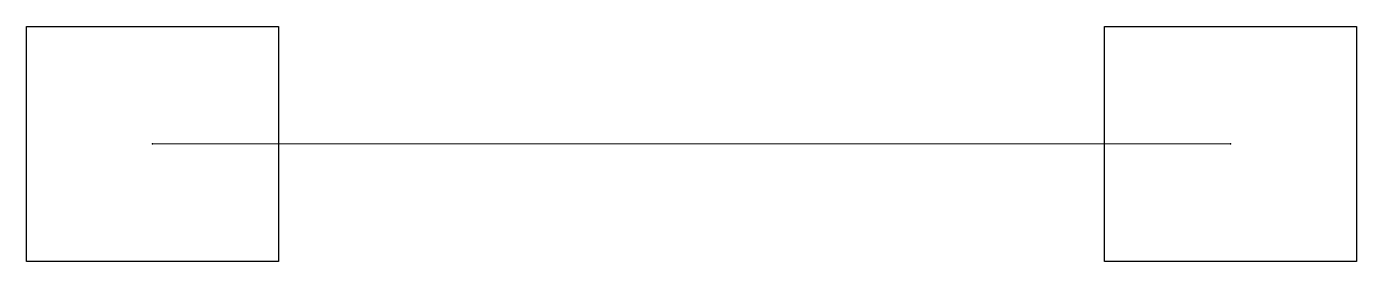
# Model space of a CAD drawing. Header units: millimetres. Extents: x 881174 to 1703730, y 372762 to 704197.
# Drawn here: x 1703073 to 1703730, y 372762 to 372878 of the extents above.
import ezdxf

# ---------------------------------------------------------------- set-up
doc = ezdxf.new("R2010")
doc.units = ezdxf.units.MM
doc.layers.add('2Block', color=190, linetype='Continuous', lineweight=30)
doc.layers.add('Capa1', color=190, linetype='Continuous', lineweight=30)
doc.layers.add('Polyline01', color=7, linetype='Continuous', lineweight=60, true_color=0xa451a4)

msp = doc.modelspace()

# ---------------------------------------------------------------- linework, layer by layer
at = {"layer": '2Block', "ltscale": 1.5}
for points in [[(1703073.27, 372877.96), (1703197.77, 372877.96), (1703197.77, 372762.02), (1703073.27, 372762.02)], [(1703605.73, 372877.96), (1703730.22, 372877.96), (1703730.22, 372762.02), (1703605.73, 372762.02)]]:
    msp.add_lwpolyline(points, close=True, dxfattribs=at)
at = {"layer": 'Capa1', "color": 1}
for p in [(1703135.52, 372819.99), (1703667.97, 372819.99)]:
    msp.add_point(p, dxfattribs=at)
at = {"layer": 'Polyline01', "lineweight": 0, "flags": 128}
msp.add_lwpolyline([(1703667.97, 372819.99), (1703135.52, 372819.99)], dxfattribs=at).dxf.unprotected_set("ltscale", 0)

doc.saveas('drawing.dxf')
